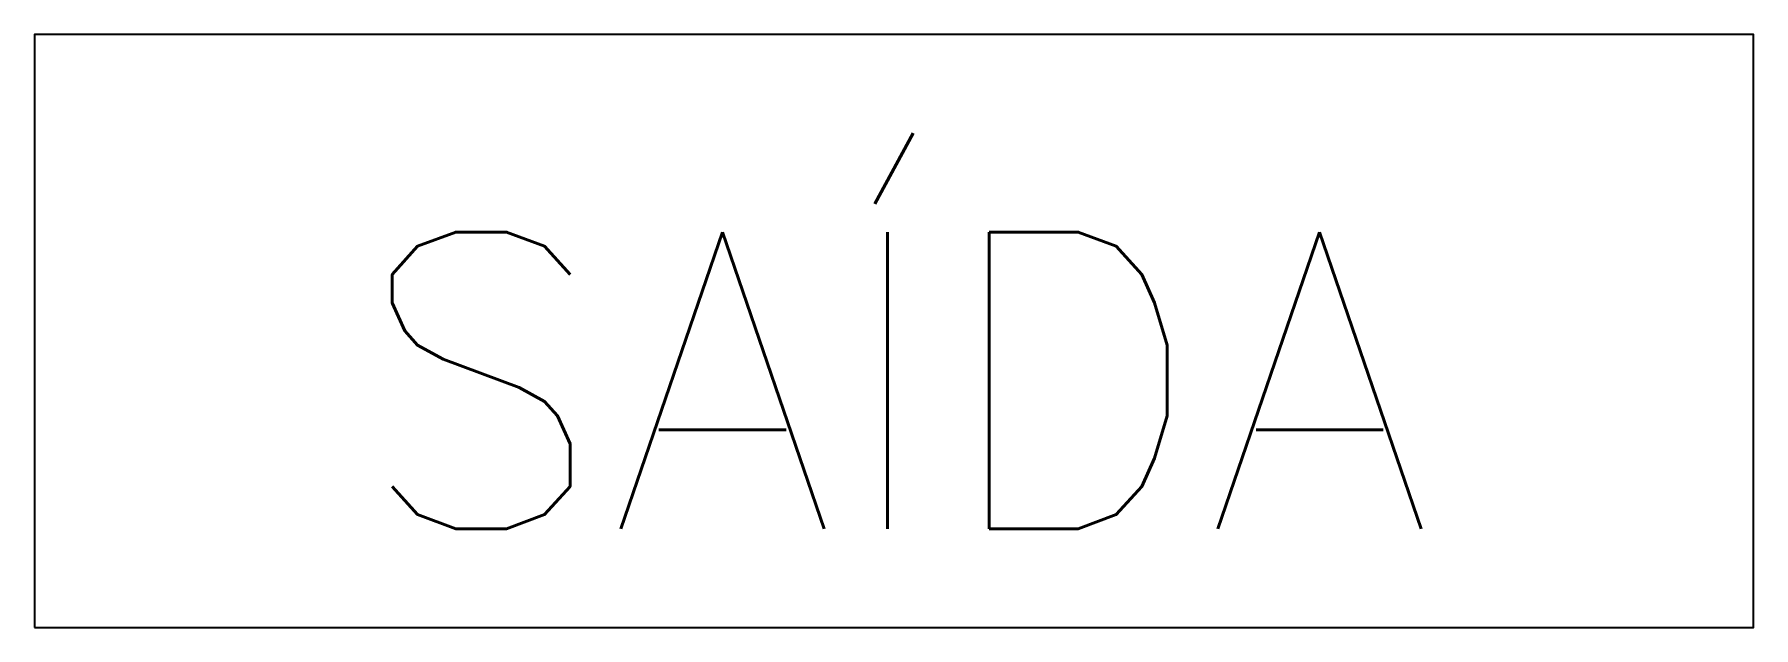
# Model space of a CAD drawing. Header units: millimetres. Extents: x -65.212 to -64.342, y 52.243 to 52.543.
import ezdxf
from ezdxf.enums import TextEntityAlignment as Align

# ---------------------------------------------------------------- set-up
doc = ezdxf.new("R2010")
doc.units = ezdxf.units.MM
doc.header["$LTSCALE"] = 10
doc.layers.add('Inc_símbolos', color=2, linetype='Continuous')
doc.styles.add('r60', font='romans.shx')

msp = doc.modelspace()

# ---------------------------------------------------------------- linework, layer by layer
at = {"layer": 'Inc_símbolos', "color": 4}
msp.add_lwpolyline([(-65.21248, 52.24288), (-64.34248, 52.24288), (-64.34248, 52.54288), (-65.21248, 52.54288)], close=True, dxfattribs=at)

# ---------------------------------------------------------------- texts
at = {"layer": 'Inc_símbolos', "style": 'r60'}
msp.add_text('SAÍDA', height=0.15, dxfattribs=at).set_placement((-64.77748, 52.39288), align=Align.MIDDLE)

doc.saveas('drawing.dxf')
